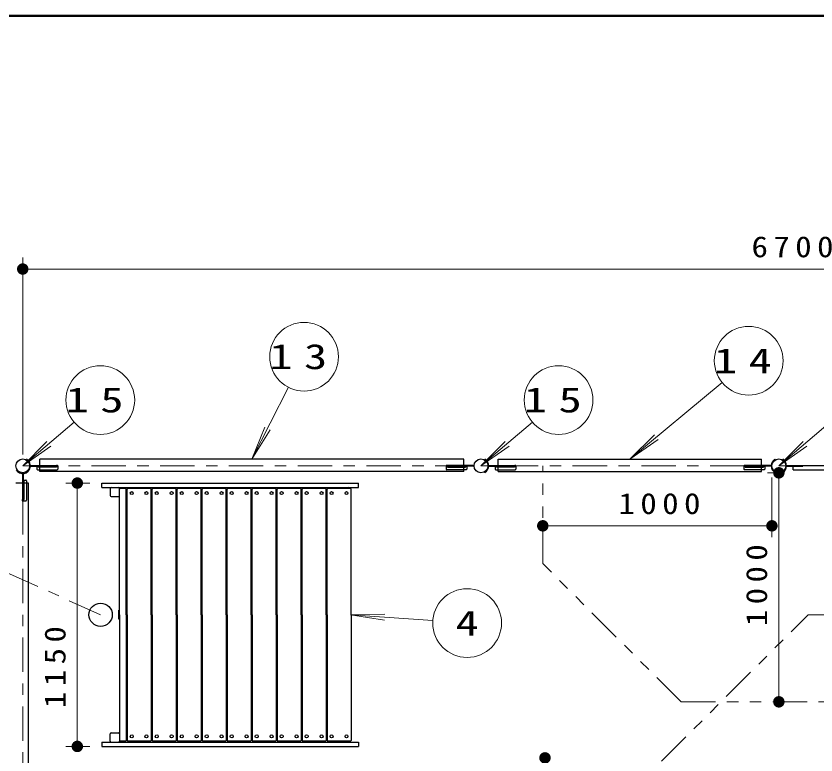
# Model space of a CAD drawing. Units: millimetres on the paper, scale 1:50. Extents: x -385 to 0, y -297 to 267.
# Drawn here: x -318.1 to -248.3, y 202.5 to 267 of the extents above; entities that cross this region are included whole.
import ezdxf
from ezdxf.enums import TextEntityAlignment as Align

# ---------------------------------------------------------------- set-up
doc = ezdxf.new("R2010")
doc.units = ezdxf.units.MM
for name, pattern in [('USER1', [4.5, 2.5, -2]), ('USER2', [6, 3, -1, 1, -1]), ('USER3', [8, 3, -1, 1, -1, 1, -1])]:
    doc.linetypes.add(name, pattern=pattern)
doc.layers.add('LY_1', color=7, linetype='Continuous', lineweight=25)
doc.styles.add('ＭＳ ゴシック', font='')
doc.styles.get('ＭＳ ゴシック').set_extended_font_data('MS Gothic')

# ---------------------------------------------------------------- blocks, each defined once
blk = doc.blocks.new('filled_dot')
at = {"color": 0, "linetype": 'Continuous', "lineweight": -2, "const_width": 1.25}
blk.add_lwpolyline([(-0.625, 0, 1), (0.625, 0, 1)], format="xyb", close=True, dxfattribs=at)

msp = doc.modelspace()

# ---------------------------------------------------------------- linework, layer by layer
at = {"layer": 'LY_1', "lineweight": 50}
msp.add_line((0, 267), (-385, 267), dxfattribs=at)
at = {"layer": 'LY_1', "lineweight": 13}
for p, q in [((-317.557, 228.706), (-317.557, 245.899)), ((-317.557, 244.899), (-183.557, 244.899)), ((-256.501, 234.977), (-264.557, 228.306)), ((-294.363, 234.568), (-297.557, 228.306)), ((-313.071, 231.516), (-317.557, 227.706)), ((-273.071, 231.516), (-277.557, 227.706)), ((-247.071, 231.516), (-251.557, 227.706)), ((-297.557, 228.306), (-296.432, 231.087)), ((-297.557, 228.306), (-295.966, 230.849)), ((-317.557, 227.706), (-315.449, 229.84)), ((-277.557, 227.706), (-275.449, 229.84)), ((-264.557, 228.306), (-262.422, 230.413)), ((-264.557, 228.306), (-262.089, 230.01)), ((-251.557, 227.706), (-249.449, 229.84)), ((-317.557, 227.706), (-315.11, 229.441)), ((-277.557, 227.706), (-275.11, 229.441)), ((-251.557, 227.706), (-249.11, 229.441)), ((-251.557, 227.101), (-252.557, 227.101)), ((-251.557, 227.101), (-251.557, 207.101)), ((-252.162, 226.706), (-252.162, 221.472)), ((-311.697, 226.206), (-313.792, 226.206)), ((-312.792, 203.206), (-312.792, 226.206)), ((-252.162, 222.472), (-272.162, 222.472)), ((-288.937, 214.706), (-285.937, 214.753)), ((-288.937, 214.706), (-285.975, 214.232)), ((-281.758, 214.193), (-288.937, 214.706)), ((-311.697, 203.206), (-313.792, 203.206))]:
    msp.add_line(p, q, dxfattribs=at)
at = {"layer": 'LY_1', "linetype": 'USER2', "lineweight": 13}
for p, q in [((-310.757, 214.706), (-362.024, 237.723)), ((-317.557, 227.706), (-183.557, 227.706)), ((-317.557, 107.706), (-317.557, 227.706))]:
    msp.add_line(p, q, dxfattribs=at)
at = {"layer": 'LY_1'}
for p, q in [((-317.246, 228.224), (-317.214, 228.28)), ((-316.888, 227.738), (-314.633, 227.738)), ((-316.888, 227.674), (-314.633, 227.674)), ((-316.213, 227.594), (-316.213, 227.674)), ((-316.055, 227.206), (-316.055, 228.306)), ((-279.059, 228.306), (-316.055, 228.306)), ((-314.633, 227.738), (-314.633, 227.674)), ((-314.623, 227.714), (-314.623, 227.594)), ((-314.583, 227.754), (-314.543, 227.754)), ((-314.503, 227.714), (-314.503, 227.434)), ((-280.611, 227.714), (-280.611, 227.434)), ((-280.531, 227.754), (-280.571, 227.754)), ((-280.491, 227.714), (-280.491, 227.594)), ((-278.226, 227.738), (-280.481, 227.738)), ((-280.481, 227.738), (-280.481, 227.674)), ((-278.226, 227.674), (-280.481, 227.674)), ((-279.059, 227.206), (-279.059, 228.306)), ((-278.901, 227.594), (-278.901, 227.674)), ((-277.246, 228.224), (-277.214, 228.28)), ((-276.888, 227.738), (-274.633, 227.738)), ((-276.888, 227.674), (-274.633, 227.674)), ((-276.213, 227.594), (-276.213, 227.674)), ((-276.055, 227.206), (-276.055, 228.306)), ((-276.055, 228.306), (-253.059, 228.306)), ((-274.633, 227.738), (-274.633, 227.674)), ((-274.623, 227.714), (-274.623, 227.594)), ((-274.583, 227.754), (-274.543, 227.754)), ((-274.503, 227.714), (-274.503, 227.434)), ((-254.611, 227.714), (-254.611, 227.434)), ((-254.531, 227.754), (-254.571, 227.754)), ((-254.491, 227.714), (-254.491, 227.594)), ((-252.226, 227.738), (-254.481, 227.738)), ((-254.481, 227.738), (-254.481, 227.674)), ((-252.226, 227.674), (-254.481, 227.674)), ((-253.059, 227.206), (-253.059, 228.306)), ((-252.901, 227.594), (-252.901, 227.674)), ((-251.868, 228.224), (-251.9, 228.28)), ((-251.246, 228.224), (-251.214, 228.28)), ((-250.891, 227.674), (-249.457, 227.674)), ((-250.888, 227.738), (-249.457, 227.738)), ((-250.307, 227.754), (-226.807, 227.754)), ((-250.307, 227.374), (-250.307, 227.754)), ((-249.457, 227.738), (-249.457, 227.674)), ((-318.076, 227.394), (-318.131, 227.362)), ((-317.589, 227.037), (-317.589, 224.782)), ((-317.525, 227.037), (-317.525, 224.782)), ((-316.323, 227.634), (-316.323, 227.434)), ((-316.263, 227.374), (-314.563, 227.374)), ((-314.623, 227.594), (-316.213, 227.594)), ((-279.059, 227.206), (-316.055, 227.206)), ((-278.851, 227.374), (-280.551, 227.374)), ((-280.491, 227.594), (-278.901, 227.594)), ((-278.791, 227.634), (-278.791, 227.434)), ((-277.246, 227.187), (-277.214, 227.131)), ((-276.323, 227.634), (-276.323, 227.434)), ((-276.263, 227.374), (-274.563, 227.374)), ((-274.623, 227.594), (-276.213, 227.594)), ((-276.055, 227.206), (-253.059, 227.206)), ((-252.851, 227.374), (-254.551, 227.374)), ((-254.491, 227.594), (-252.901, 227.594)), ((-252.791, 227.634), (-252.791, 227.434)), ((-251.868, 227.187), (-251.9, 227.131)), ((-251.246, 227.187), (-251.214, 227.131)), ((-250.307, 227.374), (-226.807, 227.374)), ((-317.445, 226.361), (-317.525, 226.361)), ((-317.485, 226.472), (-317.285, 226.472)), ((-317.445, 224.772), (-317.445, 226.361)), ((-317.225, 226.412), (-317.225, 224.712)), ((-317.057, 226.203), (-318.157, 226.203)), ((-317.057, 189.208), (-317.057, 226.203)), ((-310.657, 226.206), (-288.257, 226.206)), ((-310.657, 225.826), (-310.657, 226.206)), ((-310.657, 225.826), (-288.257, 225.826)), ((-309.917, 225.734), (-309.917, 225.118)), ((-309.117, 214.706), (-309.117, 225.734)), ((-308.577, 225.746), (-309.057, 225.746)), ((-308.517, 214.706), (-308.517, 225.686)), ((-308.437, 214.706), (-308.437, 225.686)), ((-306.397, 225.746), (-308.377, 225.746)), ((-306.337, 214.706), (-306.337, 225.686)), ((-306.257, 214.706), (-306.257, 225.686)), ((-304.217, 225.746), (-306.197, 225.746)), ((-304.157, 214.706), (-304.157, 225.686)), ((-304.077, 214.706), (-304.077, 225.686)), ((-302.037, 225.746), (-304.017, 225.746)), ((-301.977, 214.706), (-301.977, 225.686)), ((-301.897, 214.706), (-301.897, 225.686)), ((-299.857, 225.746), (-301.837, 225.746)), ((-299.797, 214.706), (-299.797, 225.686)), ((-299.717, 214.706), (-299.717, 225.686)), ((-297.677, 225.746), (-299.657, 225.746)), ((-297.617, 214.706), (-297.617, 225.686)), ((-297.537, 214.706), (-297.537, 225.686)), ((-295.497, 225.746), (-297.477, 225.746)), ((-295.437, 214.706), (-295.437, 225.686)), ((-295.357, 214.706), (-295.357, 225.686)), ((-293.317, 225.746), (-295.297, 225.746)), ((-293.257, 214.706), (-293.257, 225.686)), ((-293.177, 214.706), (-293.177, 225.686)), ((-291.137, 225.746), (-293.117, 225.746)), ((-291.077, 214.706), (-291.077, 225.686)), ((-290.997, 214.706), (-290.997, 225.686)), ((-288.957, 225.746), (-290.937, 225.746)), ((-288.897, 214.706), (-288.897, 225.686)), ((-288.257, 225.826), (-288.257, 226.206)), ((-309.825, 225.026), (-309.209, 225.026)), ((-317.605, 224.732), (-317.605, 224.692)), ((-317.589, 224.782), (-317.525, 224.782)), ((-317.565, 224.772), (-317.445, 224.772)), ((-317.565, 224.652), (-317.285, 224.652)), ((-309.117, 215.106), (-309.163, 215.106)), ((-309.163, 214.306), (-309.163, 215.106)), ((-309.117, 214.706), (-309.117, 203.678)), ((-308.517, 214.706), (-308.517, 203.726)), ((-308.437, 214.706), (-308.437, 203.726)), ((-306.337, 214.706), (-306.337, 203.726)), ((-306.257, 214.706), (-306.257, 203.726)), ((-304.157, 214.706), (-304.157, 203.726)), ((-304.077, 214.706), (-304.077, 203.726)), ((-301.977, 214.706), (-301.977, 203.726)), ((-301.897, 214.706), (-301.897, 203.726)), ((-299.797, 214.706), (-299.797, 203.726)), ((-299.717, 214.706), (-299.717, 203.726)), ((-297.617, 214.706), (-297.617, 203.726)), ((-297.537, 214.706), (-297.537, 203.726)), ((-295.437, 214.706), (-295.437, 203.726)), ((-295.357, 214.706), (-295.357, 203.726)), ((-293.257, 214.706), (-293.257, 203.726)), ((-293.177, 214.706), (-293.177, 203.726)), ((-291.077, 214.706), (-291.077, 203.726)), ((-290.997, 214.706), (-290.997, 203.726)), ((-288.897, 214.706), (-288.897, 203.726)), ((-309.117, 214.306), (-309.163, 214.306)), ((-309.917, 203.678), (-309.917, 204.294)), ((-309.825, 204.386), (-309.209, 204.386)), ((-310.657, 203.586), (-310.657, 203.206)), ((-310.657, 203.586), (-288.257, 203.586)), ((-310.657, 203.206), (-288.257, 203.206)), ((-308.577, 203.666), (-309.057, 203.666)), ((-306.397, 203.666), (-308.377, 203.666)), ((-304.217, 203.666), (-306.197, 203.666)), ((-302.037, 203.666), (-304.017, 203.666)), ((-299.857, 203.666), (-301.837, 203.666)), ((-297.677, 203.666), (-299.657, 203.666)), ((-295.497, 203.666), (-297.477, 203.666)), ((-293.317, 203.666), (-295.297, 203.666)), ((-291.137, 203.666), (-293.117, 203.666)), ((-288.957, 203.666), (-290.937, 203.666)), ((-288.257, 203.586), (-288.257, 203.206))]:
    msp.add_line(p, q, dxfattribs=at)
at = {"layer": 'LY_1', "linetype": 'USER3', "lineweight": 13}
for p, q in [((-272.162, 219.171), (-272.162, 227.706)), ((-260.092, 207.101), (-272.162, 219.171)), ((-260.092, 207.101), (-183.557, 207.101))]:
    msp.add_line(p, q, dxfattribs=at)
msp.add_lwpolyline([(-202.909, 214.706), (-184.457, 196.253), (-184.457, 150.158), (-202.909, 131.706), (-249.005, 131.706), (-267.457, 150.158), (-267.457, 196.253), (-249.005, 214.706)], close=True, dxfattribs=at)
msp.add_lwpolyline([(-202.909, 214.706), (-184.457, 196.253), (-184.457, 150.158), (-202.909, 131.706), (-249.005, 131.706), (-267.457, 150.158), (-267.457, 196.253), (-249.005, 214.706)], close=True, dxfattribs=at)
at = {"layer": 'LY_1', "lineweight": 13}
for centre in [(-293.001, 237.241), (-254.191, 236.891), (-310.784, 233.458), (-270.784, 233.458), (-278.765, 213.979)]:
    msp.add_circle(centre, 3, dxfattribs=at)
at = {"layer": 'LY_1'}
for centre, radius in [((-317.557, 227.706), 0.605), ((-277.557, 227.706), 0.605), ((-251.557, 227.706), 0.605), ((-308.037, 225.326), 0.13), ((-306.757, 225.326), 0.13), ((-305.857, 225.326), 0.13), ((-304.557, 225.326), 0.13), ((-303.677, 225.326), 0.13), ((-302.377, 225.326), 0.13), ((-301.497, 225.326), 0.13), ((-300.197, 225.326), 0.13), ((-299.317, 225.326), 0.13), ((-298.017, 225.326), 0.13), ((-297.137, 225.326), 0.13), ((-295.837, 225.326), 0.13), ((-294.957, 225.326), 0.13), ((-293.657, 225.326), 0.13), ((-292.777, 225.326), 0.13), ((-291.477, 225.326), 0.13), ((-290.597, 225.326), 0.13), ((-289.297, 225.326), 0.13), ((-310.757, 214.706), 1.016), ((-308.037, 204.086), 0.13), ((-306.757, 204.086), 0.13), ((-305.857, 204.086), 0.13), ((-304.557, 204.086), 0.13), ((-303.677, 204.086), 0.13), ((-302.377, 204.086), 0.13), ((-301.497, 204.086), 0.13), ((-300.197, 204.086), 0.13), ((-299.317, 204.086), 0.13), ((-298.017, 204.086), 0.13), ((-297.137, 204.086), 0.13), ((-295.837, 204.086), 0.13), ((-294.957, 204.086), 0.13), ((-293.657, 204.086), 0.13), ((-292.777, 204.086), 0.13), ((-291.477, 204.086), 0.13), ((-290.597, 204.086), 0.13), ((-289.297, 204.086), 0.13)]:
    msp.add_circle(centre, radius, dxfattribs=at)
for centre, radius, start, end in [((-317.557, 227.706), 0.669, 210.85647, 59.14353), ((-316.283, 227.634), 0.04, 90, 180), ((-314.583, 227.714), 0.04, 90, 180), ((-314.543, 227.714), 0.04, 0, 90), ((-280.571, 227.714), 0.04, 90, 180), ((-280.531, 227.714), 0.04, 0, 90), ((-278.831, 227.634), 0.04, 0, 90), ((-277.557, 227.706), 0.669, 300.85647, 59.14353), ((-276.283, 227.634), 0.04, 90, 180), ((-274.583, 227.714), 0.04, 90, 180), ((-274.543, 227.714), 0.04, 0, 90), ((-254.571, 227.714), 0.04, 90, 180), ((-254.531, 227.714), 0.04, 0, 90), ((-252.831, 227.634), 0.04, 0, 90), ((-251.557, 227.706), 0.669, 120.85647, 239.14353), ((-251.557, 227.706), 0.669, 300.85647, 59.14353), ((-316.263, 227.434), 0.06, 180, 270), ((-314.563, 227.434), 0.06, 270, 0), ((-280.551, 227.434), 0.06, 180, 270), ((-278.851, 227.434), 0.06, 270, 0), ((-276.263, 227.434), 0.06, 180, 270), ((-274.563, 227.434), 0.06, 270, 0), ((-254.551, 227.434), 0.06, 180, 270), ((-252.851, 227.434), 0.06, 270, 0), ((-317.485, 226.432), 0.04, 90, 180), ((-317.285, 226.412), 0.06, 0, 90), ((-309.825, 225.734), 0.092, 90, 180), ((-309.209, 225.734), 0.092, 0, 90), ((-309.057, 225.686), 0.06, 90, 180), ((-308.577, 225.686), 0.06, 0, 90), ((-308.377, 225.686), 0.06, 90, 180), ((-306.397, 225.686), 0.06, 0, 90), ((-306.197, 225.686), 0.06, 90, 180), ((-304.217, 225.686), 0.06, 0, 90), ((-304.017, 225.686), 0.06, 90, 180), ((-302.037, 225.686), 0.06, 0, 90), ((-301.837, 225.686), 0.06, 90, 180), ((-299.857, 225.686), 0.06, 0, 90), ((-299.657, 225.686), 0.06, 90, 180), ((-297.677, 225.686), 0.06, 0, 90), ((-297.477, 225.686), 0.06, 90, 180), ((-295.497, 225.686), 0.06, 0, 90), ((-295.297, 225.686), 0.06, 90, 180), ((-293.317, 225.686), 0.06, 0, 90), ((-293.117, 225.686), 0.06, 90, 180), ((-291.137, 225.686), 0.06, 0, 90), ((-290.937, 225.686), 0.06, 90, 180), ((-289.089, 225.734), 0.092, 7.49472, 90), ((-288.957, 225.686), 0.06, 0, 90), ((-309.825, 225.118), 0.092, 180, 270), ((-309.209, 225.118), 0.092, 270, 0), ((-317.565, 224.732), 0.04, 90, 180), ((-317.565, 224.692), 0.04, 180, 270), ((-317.285, 224.712), 0.06, 270, 0), ((-309.825, 204.294), 0.092, 90, 180), ((-309.209, 204.294), 0.092, 0, 90), ((-309.825, 203.678), 0.092, 180, 270), ((-309.209, 203.678), 0.092, 270, 0), ((-309.057, 203.726), 0.06, 180, 270), ((-308.577, 203.726), 0.06, 270, 0), ((-308.377, 203.726), 0.06, 180, 270), ((-306.397, 203.726), 0.06, 270, 0), ((-306.197, 203.726), 0.06, 180, 270), ((-304.217, 203.726), 0.06, 270, 0), ((-304.017, 203.726), 0.06, 180, 270), ((-302.037, 203.726), 0.06, 270, 0), ((-301.837, 203.726), 0.06, 180, 270), ((-299.857, 203.726), 0.06, 270, 0), ((-299.657, 203.726), 0.06, 180, 270), ((-297.677, 203.726), 0.06, 270, 0), ((-297.477, 203.726), 0.06, 180, 270), ((-295.497, 203.726), 0.06, 270, 0), ((-295.297, 203.726), 0.06, 180, 270), ((-293.317, 203.726), 0.06, 270, 0), ((-293.117, 203.726), 0.06, 180, 270), ((-291.137, 203.726), 0.06, 270, 0), ((-290.937, 203.726), 0.06, 180, 270), ((-289.089, 203.678), 0.092, 270, 352.50528), ((-288.957, 203.726), 0.06, 270, 0)]:
    msp.add_arc(centre, radius, start, end, dxfattribs=at)
at = {"layer": 'LY_1', "linetype": 'USER1', "lineweight": 13}
for centre, start, end in [((-299.989, 225.734), 0, 7.49472), ((-299.989, 203.678), 352.50528, 0)]:
    msp.add_arc(centre, 0.092, start, end, dxfattribs=at)

# ---------------------------------------------------------------- block references
at = {"layer": 'LY_1', "lineweight": 13, "xscale": 0.4, "yscale": 0.4}
for p in [(-317.557, 244.899), (-272.162, 222.472)]:
    msp.add_blockref('filled_dot', p, dxfattribs=at)
for p, rotation in [((-251.557, 227.101), 270), ((-312.792, 226.206), 270), ((-252.162, 222.472), 180), ((-251.557, 207.101), 90), ((-312.792, 203.206), 90), ((-271.971, 202.206), 270)]:
    msp.add_blockref('filled_dot', p, dxfattribs=dict(at, rotation=rotation))

# ---------------------------------------------------------------- texts
at = {"layer": 'LY_1', "style": 'ＭＳ ゴシック', "width": 1.35}
msp.add_text('4', height=2.199, dxfattribs=at).set_placement((-278.765, 213.979), align=Align.MIDDLE_CENTER)
at = {"layer": 'LY_1', "style": 'ＭＳ ゴシック'}
for s, insert, char_height, attachment_point in [('\\T1.33;\\W1.15;6700', (-250.129, 245.899), 1.833, 8), ('\\T1.5;\\W1.35;13', (-293.001, 237.241), 2.199, 5), ('\\T1.5;\\W1.35;14', (-254.191, 236.891), 2.199, 5), ('\\T1.5;\\W1.35;15', (-310.784, 233.458), 2.199, 5), ('\\T1.5;\\W1.35;15', (-270.784, 233.458), 2.199, 5), ('\\T1.33;\\W1.15;1000', (-261.741, 223.472), 1.833, 8)]:
    msp.add_mtext(s, dxfattribs=dict(at, insert=insert, char_height=char_height, attachment_point=attachment_point))
at = {"layer": 'LY_1', "char_height": 1.833, "attachment_point": 8, "rotation": 90, "style": 'ＭＳ ゴシック'}
for s, insert in [('\\T1.33;\\W1.15;1000', (-252.557, 217.522)), ('\\T1.33;\\W1.15;1150', (-313.792, 210.371))]:
    msp.add_mtext(s, dxfattribs=dict(at, insert=insert))

doc.saveas('drawing.dxf')
